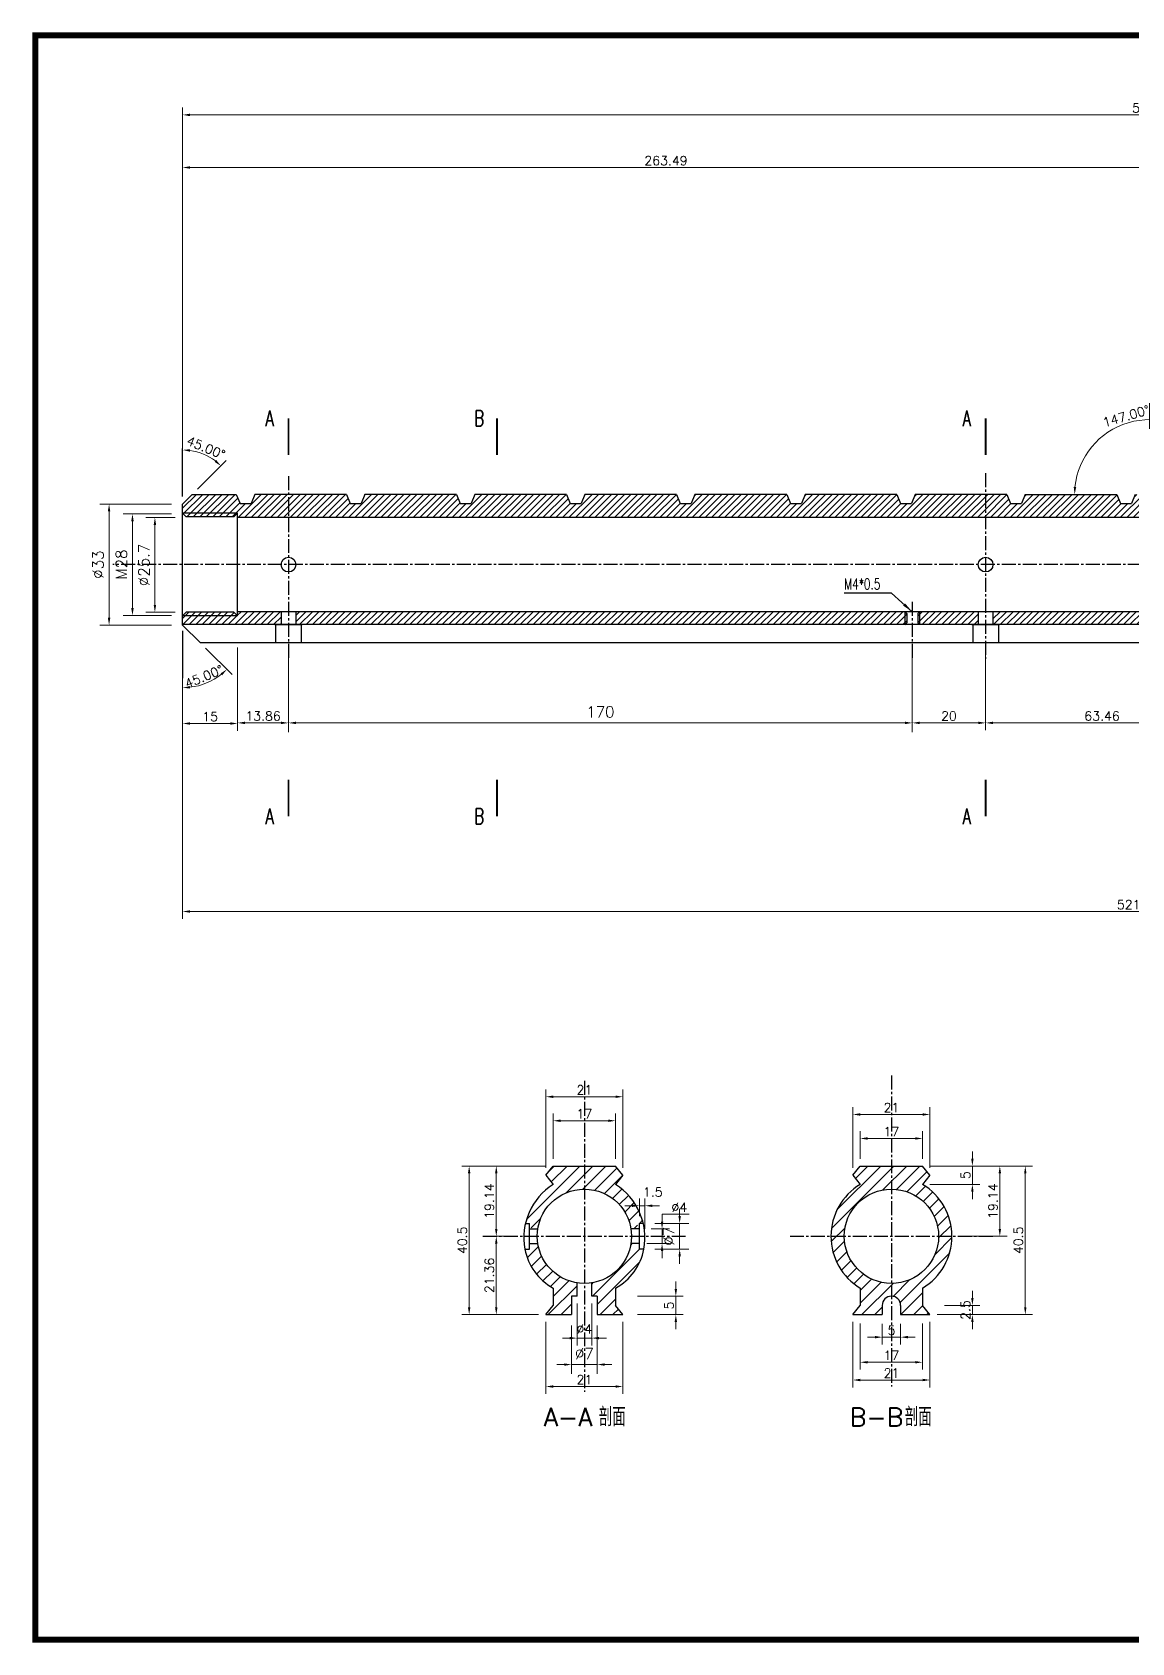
# Model space of a CAD drawing. Header units: millimetres. Extents: x 6728 to 8819, y -1283 to 914.
# Drawn here: x 8193.9 to 8493.5, y 62.5 to 501.6 of the extents above; entities that cross this region are included whole.
import ezdxf

# ---------------------------------------------------------------- set-up
doc = ezdxf.new("R2010")
doc.units = ezdxf.units.MM
doc.header["$LTSCALE"] = 1000
doc.linetypes.add('CENTER2', pattern=[28.575, 19.05, -3.175, 3.175, -3.175])
doc.linetypes.add('DASHDOTX3', pattern=[508, 254, -127, 0, -127])
for name, color, linetype in [('PUB_DIM', 3, 'Continuous'), ('PUB_TEXT', 7, 'Continuous'), ('PUB_TITLE', 7, 'Continuous'), ('中线', 1, 'DASHDOTX3')]:
    doc.layers.add(name, color=color, linetype=linetype)
doc.styles.add('_TCH_DIM', font='SIMPLEX', dxfattribs={"bigfont": 'GBCBIG'})
doc.styles.add('_TCH_LABEL', font='COMPLEX', dxfattribs={"bigfont": 'GBCBIG'})
doc.styles.get("Standard").update_dxf_attribs({"font": 'txt.shx', "bigfont": 'gbcbig.shx'})
doc.styles.add('样式 1', font='txt.shx', dxfattribs={"height": 5.5, "bigfont": 'gbcbig.shx'})
doc.dimstyles.new('DIMN1', dxfattribs={"dimscale": 0.01, "dimtxt": 300, "dimasz": 200, "dimexe": 250, "dimexo": 300, "dimgap": 150, "dimtad": 1, "dimtoh": 1, "dimdsep": 46, "dimtxsty": 'Standard', "dimcen": 2.5, "dimclrd": 256, "dimclre": 256, "dimazin": 0, "dimtfac": 1, "dimtix": 1, "dimtmove": 1, "dimatfit": 0, "dimfxl": 0, "dimtolj": 1, "dimlwd": 9, "dimlwe": 9, "dimarcsym": 0})
doc.dimstyles.new('ISO-25', dxfattribs={"dimtxt": 2.5, "dimasz": 2, "dimexe": 2, "dimexo": 2, "dimtad": 1, "dimtoh": 1, "dimdsep": 46, "dimtxsty": 'Standard', "dimcen": 2.5, "dimclrd": 256, "dimclre": 256, "dimazin": 0, "dimtfac": 1, "dimtix": 1, "dimtmove": 1, "dimatfit": 0, "dimfxl": 0, "dimtolj": 1, "dimlwd": 9, "dimlwe": 9, "dimarcsym": 0})

# ---------------------------------------------------------------- blocks, each defined once
blk = doc.blocks.new('*D672')
at = {"lineweight": 9}
for p, q in [((8263.71, 332.07), (8263.71, 310.78)), ((8433.71, 332.07), (8433.71, 310.78)), ((8265.71, 313.28), (8431.71, 313.28))]:
    blk.add_line(p, q, dxfattribs=at)
for points in [[(8265.71, 313.61), (8265.71, 312.95), (8263.71, 313.28)], [(8431.71, 313.61), (8431.71, 312.95), (8433.71, 313.28)]]:
    blk.add_solid(points)
at = {"layer": 'Defpoints', "color": 0}
for p in [(8263.71, 335.07), (8433.71, 335.07), (8433.71, 313.28)]:
    blk.add_point(p, dxfattribs=at)
at = {"color": 0, "insert": (8348.71, 316.28), "char_height": 3, "attachment_point": 5}
blk.add_mtext('\\A1;170', dxfattribs=at)
blk = doc.blocks.new('*D678')
at = {"lineweight": 9}
for p, q in [((8340.84, 148.95), (8340.84, 135.83)), ((8347.84, 148.95), (8347.84, 135.83)), ((8338.84, 138.33), (8336.84, 138.33)), ((8340.84, 138.33), (8347.84, 138.33)), ((8349.84, 138.33), (8351.84, 138.33))]:
    blk.add_line(p, q, dxfattribs=at)
for points in [[(8338.84, 138.66), (8338.84, 138), (8340.84, 138.33)], [(8349.84, 138.66), (8349.84, 138), (8347.84, 138.33)]]:
    blk.add_solid(points)
at = {"layer": 'Defpoints', "color": 0}
for p in [(8340.84, 151.95), (8347.84, 151.95), (8347.84, 138.33)]:
    blk.add_point(p, dxfattribs=at)
at = {"color": 0, "insert": (8344.34, 141.33), "char_height": 3, "attachment_point": 5}
blk.add_mtext('\\A1;%%c7', dxfattribs=at)
blk = doc.blocks.new('*D680')
at = {"lineweight": 9}
for p, q in [((8231.85, 372.93), (8212.31, 372.93)), ((8214.81, 341.93), (8214.81, 370.93)), ((8231.85, 339.93), (8212.31, 339.93))]:
    blk.add_line(p, q, dxfattribs=at)
for points in [[(8214.47, 370.93), (8215.14, 370.93), (8214.81, 372.93)], [(8214.47, 341.93), (8215.14, 341.93), (8214.81, 339.93)]]:
    blk.add_solid(points)
at = {"layer": 'Defpoints', "color": 0}
for p in [(8214.81, 372.93), (8234.85, 372.93), (8234.85, 339.93)]:
    blk.add_point(p, dxfattribs=at)
at = {"color": 0, "insert": (8211.81, 356.43), "char_height": 3, "attachment_point": 5, "rotation": 90}
blk.add_mtext('\\A1;%%c33', dxfattribs=at)
blk = doc.blocks.new('*D681')
at = {"lineweight": 9}
for p, q in [((8232.85, 369.28), (8224.8, 369.28)), ((8227.3, 345.43), (8227.3, 367.28)), ((8232.85, 343.43), (8224.8, 343.43))]:
    blk.add_line(p, q, dxfattribs=at)
for points in [[(8226.97, 367.28), (8227.63, 367.28), (8227.3, 369.28)], [(8226.97, 345.43), (8227.63, 345.43), (8227.3, 343.43)]]:
    blk.add_solid(points)
at = {"layer": 'Defpoints', "color": 0}
for p in [(8227.3, 369.28), (8235.85, 369.28), (8235.85, 343.43)]:
    blk.add_point(p, dxfattribs=at)
at = {"color": 0, "insert": (8224.3, 356.35), "char_height": 3, "attachment_point": 5, "rotation": 90}
blk.add_mtext('\\A1;%%c25.7', dxfattribs=at)
blk = doc.blocks.new('*D682')
at = {"lineweight": 9}
for p, q in [((8231.85, 370.28), (8218.69, 370.28)), ((8221.19, 344.58), (8221.19, 368.28)), ((8231.85, 342.58), (8218.69, 342.58))]:
    blk.add_line(p, q, dxfattribs=at)
for points in [[(8220.85, 368.28), (8221.52, 368.28), (8221.19, 370.28)], [(8220.85, 344.58), (8221.52, 344.58), (8221.19, 342.58)]]:
    blk.add_solid(points)
at = {"layer": 'Defpoints', "color": 0}
for p in [(8221.19, 370.28), (8234.85, 370.28), (8234.85, 342.58)]:
    blk.add_point(p, dxfattribs=at)
at = {"color": 0, "insert": (8218.19, 356.43), "char_height": 3, "attachment_point": 5, "rotation": 90}
blk.add_mtext('\\A1;M28', dxfattribs=at)
blk = doc.blocks.new('*D684')
at = {"lineweight": 9}
for p, q in [((8370.31, 178.81), (8370.31, 180.81)), ((8363.57, 176.81), (8372.81, 176.81)), ((8370.31, 169.81), (8370.31, 176.81)), ((8363.57, 169.81), (8372.81, 169.81)), ((8370.31, 167.81), (8370.31, 165.81))]:
    blk.add_line(p, q, dxfattribs=at)
for points in [[(8369.98, 178.81), (8370.65, 178.81), (8370.31, 176.81)], [(8369.98, 167.81), (8370.65, 167.81), (8370.31, 169.81)]]:
    blk.add_solid(points)
at = {"layer": 'Defpoints', "color": 0}
for p in [(8360.57, 176.81), (8370.31, 176.81), (8360.57, 169.81)]:
    blk.add_point(p, dxfattribs=at)
at = {"color": 0, "insert": (8367.31, 173.31), "char_height": 3, "attachment_point": 5, "rotation": 90}
blk.add_mtext('\\A1;%%c7', dxfattribs=at)
blk = doc.blocks.new('*D353')
at = {"lineweight": 9}
blk.add_line((8238.91, 376.98), (8246.71, 384.78), dxfattribs=at)
blk.add_arc((8234.85, 372.93), 14.77, 52.7653, 82.2347, dxfattribs=at)
for points in [[(8236.82, 387.23), (8236.87, 387.89), (8234.85, 387.69)], [(8244.01, 384.94), (8243.57, 384.43), (8245.29, 383.37)]]:
    blk.add_solid(points)
at = {"layer": 'Defpoints', "color": 0}
for p in [(8234.85, 388.08), (8242.23, 385.72), (8234.85, 375.01), (8237.49, 375.57), (8234.85, 372.93)]:
    blk.add_point(p, dxfattribs=at)
at = {"color": 0, "insert": (8241.22, 388.3), "char_height": 2.5, "attachment_point": 5, "rotation": 337.5}
blk.add_mtext('\\A1;45.00°', dxfattribs=at)
blk = doc.blocks.new('*D352')
at = {"lineweight": 9}
for p, q in [((8241.12, 333.65), (8248.33, 326.45)), ((8234.85, 323.51), (8234.85, 320.86))]:
    blk.add_line(p, q, dxfattribs=at)
blk.add_arc((8234.85, 339.93), 17.06, 276.7203, 308.2797, dxfattribs=at)
for points in [[(8245.2, 326.78), (8245.64, 326.28), (8246.91, 327.86)], [(8236.87, 322.65), (8236.83, 323.31), (8234.85, 322.86)]]:
    blk.add_solid(points)
at = {"layer": 'Defpoints', "color": 0}
for p in [(8234.85, 339.93), (8234.85, 338.36), (8239.71, 335.07), (8234.85, 325.51), (8239.27, 323.45)]:
    blk.add_point(p, dxfattribs=at)
at = {"color": 0, "insert": (8240.66, 325.9), "char_height": 2.5, "attachment_point": 5, "rotation": 22.5}
blk.add_mtext('\\A1;45.00°', dxfattribs=at)
blk = doc.blocks.new('*D223')
at = {"lineweight": 9}
for p, q in [((8234.85, 378.99), (8234.85, 466.7)), ((8498.34, 377.57), (8498.34, 466.7)), ((8236.85, 464.7), (8496.34, 464.7))]:
    blk.add_line(p, q, dxfattribs=at)
for points in [[(8236.85, 465.04), (8236.85, 464.37), (8234.85, 464.7)], [(8496.34, 465.04), (8496.34, 464.37), (8498.34, 464.7)]]:
    blk.add_solid(points)
at = {"layer": 'Defpoints', "color": 0}
for p in [(8498.34, 464.7), (8234.85, 376.99), (8498.34, 375.57)]:
    blk.add_point(p, dxfattribs=at)
at = {"color": 0, "insert": (8366.59, 466.58), "char_height": 2.5, "attachment_point": 5}
blk.add_mtext('\\A1;263.49', dxfattribs=at)
blk = doc.blocks.new('*D210')
at = {"lineweight": 9}
for p, q in [((8419.53, 194.45), (8419.53, 201.97)), ((8421.53, 199.97), (8434.53, 199.97)), ((8436.53, 194.45), (8436.53, 201.97))]:
    blk.add_line(p, q, dxfattribs=at)
for points in [[(8421.53, 200.31), (8421.53, 199.64), (8419.53, 199.97)], [(8434.53, 200.31), (8434.53, 199.64), (8436.53, 199.97)]]:
    blk.add_solid(points)
at = {"layer": 'Defpoints', "color": 0}
for p in [(8436.53, 199.97), (8419.53, 192.45), (8436.53, 192.45)]:
    blk.add_point(p, dxfattribs=at)
at = {"color": 0, "insert": (8428.03, 201.85), "char_height": 2.5, "attachment_point": 5}
blk.add_mtext('\\A1;17', dxfattribs=at)
blk = doc.blocks.new('*D209')
at = {"lineweight": 9}
for p, q in [((8417.53, 191.95), (8417.53, 208.52)), ((8419.53, 206.52), (8436.53, 206.52)), ((8438.53, 191.95), (8438.53, 208.52))]:
    blk.add_line(p, q, dxfattribs=at)
for points in [[(8419.53, 206.85), (8419.53, 206.18), (8417.53, 206.52)], [(8436.53, 206.85), (8436.53, 206.18), (8438.53, 206.52)]]:
    blk.add_solid(points)
at = {"layer": 'Defpoints', "color": 0}
for p in [(8438.53, 206.52), (8417.53, 189.95), (8438.53, 189.95)]:
    blk.add_point(p, dxfattribs=at)
at = {"color": 0, "insert": (8428.03, 208.39), "char_height": 2.5, "attachment_point": 5}
blk.add_mtext('\\A1;21', dxfattribs=at)
blk = doc.blocks.new('*D339')
at = {"lineweight": 9}
for p, q in [((8417.53, 149.95), (8417.53, 132.12)), ((8438.53, 149.95), (8438.53, 132.12)), ((8419.53, 134.12), (8436.53, 134.12))]:
    blk.add_line(p, q, dxfattribs=at)
for points in [[(8419.53, 134.45), (8419.53, 133.78), (8417.53, 134.12)], [(8436.53, 134.45), (8436.53, 133.78), (8438.53, 134.12)]]:
    blk.add_solid(points)
at = {"layer": 'Defpoints', "color": 0}
for p in [(8417.53, 151.95), (8438.53, 151.95), (8438.53, 134.12)]:
    blk.add_point(p, dxfattribs=at)
at = {"color": 0, "insert": (8428.03, 135.99), "char_height": 2.5, "attachment_point": 5}
blk.add_mtext('\\A1;21', dxfattribs=at)
blk = doc.blocks.new('*D208')
at = {"lineweight": 9}
for p, q in [((8419.53, 149.55), (8419.53, 136.96)), ((8436.53, 149.55), (8436.53, 136.96)), ((8421.53, 138.96), (8434.53, 138.96))]:
    blk.add_line(p, q, dxfattribs=at)
for points in [[(8421.53, 139.29), (8421.53, 138.63), (8419.53, 138.96)], [(8434.53, 139.29), (8434.53, 138.63), (8436.53, 138.96)]]:
    blk.add_solid(points)
at = {"layer": 'Defpoints', "color": 0}
for p in [(8419.53, 151.55), (8436.53, 151.55), (8436.53, 138.96)]:
    blk.add_point(p, dxfattribs=at)
at = {"color": 0, "insert": (8428.03, 140.83), "char_height": 2.5, "attachment_point": 5}
blk.add_mtext('\\A1;17', dxfattribs=at)
blk = doc.blocks.new('*D207')
at = {"lineweight": 9}
for p, q in [((8425.53, 149.44), (8425.53, 143.8)), ((8430.53, 149.44), (8430.53, 143.8)), ((8423.53, 145.8), (8421.53, 145.8)), ((8425.53, 145.8), (8430.53, 145.8)), ((8432.53, 145.8), (8434.53, 145.8))]:
    blk.add_line(p, q, dxfattribs=at)
for points in [[(8423.53, 146.14), (8423.53, 145.47), (8425.53, 145.8)], [(8432.53, 146.14), (8432.53, 145.47), (8430.53, 145.8)]]:
    blk.add_solid(points)
at = {"layer": 'Defpoints', "color": 0}
for p in [(8425.53, 151.44), (8430.53, 151.44), (8430.53, 145.8)]:
    blk.add_point(p, dxfattribs=at)
at = {"color": 0, "insert": (8428.03, 147.68), "char_height": 2.5, "attachment_point": 5}
blk.add_mtext('\\A1;5', dxfattribs=at)
blk = doc.blocks.new('*D338')
at = {"lineweight": 9}
for p, q in [((8438.53, 192.45), (8466.51, 192.45)), ((8464.51, 153.95), (8464.51, 190.45)), ((8440.53, 151.95), (8466.51, 151.95))]:
    blk.add_line(p, q, dxfattribs=at)
for points in [[(8464.18, 190.45), (8464.84, 190.45), (8464.51, 192.45)], [(8464.18, 153.95), (8464.84, 153.95), (8464.51, 151.95)]]:
    blk.add_solid(points)
at = {"layer": 'Defpoints', "color": 0}
for p in [(8436.53, 192.45), (8464.51, 192.45), (8438.53, 151.95)]:
    blk.add_point(p, dxfattribs=at)
at = {"color": 0, "insert": (8462.63, 172.2), "char_height": 2.5, "attachment_point": 5, "rotation": 90}
blk.add_mtext('\\A1;40.5', dxfattribs=at)
blk = doc.blocks.new('*D206')
at = {"lineweight": 9}
for p, q in [((8450.09, 156.45), (8450.09, 158.45)), ((8442.53, 154.45), (8452.09, 154.45)), ((8450.09, 151.95), (8450.09, 154.45)), ((8442.53, 151.95), (8452.09, 151.95)), ((8450.09, 149.95), (8450.09, 147.95))]:
    blk.add_line(p, q, dxfattribs=at)
for points in [[(8449.76, 156.45), (8450.42, 156.45), (8450.09, 154.45)], [(8449.76, 149.95), (8450.42, 149.95), (8450.09, 151.95)]]:
    blk.add_solid(points)
at = {"layer": 'Defpoints', "color": 0}
for p in [(8440.53, 154.45), (8450.09, 154.45), (8440.53, 151.95)]:
    blk.add_point(p, dxfattribs=at)
at = {"color": 0, "insert": (8448.22, 153.2), "char_height": 2.5, "attachment_point": 5, "rotation": 90}
blk.add_mtext('\\A1;2.5', dxfattribs=at)
blk = doc.blocks.new('*D337')
at = {"lineweight": 9}
for p, q in [((8450.09, 194.45), (8450.09, 196.45)), ((8438.53, 192.45), (8452.09, 192.45)), ((8450.09, 192.45), (8450.09, 187.45)), ((8438.53, 187.45), (8452.09, 187.45)), ((8450.09, 185.45), (8450.09, 183.45))]:
    blk.add_line(p, q, dxfattribs=at)
for points in [[(8449.76, 194.45), (8450.42, 194.45), (8450.09, 192.45)], [(8449.76, 185.45), (8450.42, 185.45), (8450.09, 187.45)]]:
    blk.add_solid(points)
at = {"layer": 'Defpoints', "color": 0}
for p in [(8436.53, 192.45), (8436.53, 187.45), (8450.09, 187.45)]:
    blk.add_point(p, dxfattribs=at)
at = {"color": 0, "insert": (8448.22, 189.95), "char_height": 2.5, "attachment_point": 5, "rotation": 90}
blk.add_mtext('\\A1;5', dxfattribs=at)
blk = doc.blocks.new('*D205')
at = {"lineweight": 9}
for p, q in [((8457.57, 175.31), (8457.57, 190.45)), ((8457.67, 192.45), (8459.57, 192.45)), ((8448.53, 173.31), (8459.57, 173.31))]:
    blk.add_line(p, q, dxfattribs=at)
for points in [[(8457.23, 190.45), (8457.9, 190.45), (8457.57, 192.45)], [(8457.23, 175.31), (8457.9, 175.31), (8457.57, 173.31)]]:
    blk.add_solid(points)
at = {"layer": 'Defpoints', "color": 0}
for p in [(8455.67, 192.45), (8457.57, 192.45), (8446.53, 173.31)]:
    blk.add_point(p, dxfattribs=at)
at = {"color": 0, "insert": (8455.69, 182.88), "char_height": 2.5, "attachment_point": 5, "rotation": 90}
blk.add_mtext('\\A1;19.14', dxfattribs=at)
blk = doc.blocks.new('*D204')
at = {"lineweight": 9}
for p, q in [((8322.26, 173.31), (8318.33, 173.31)), ((8320.33, 171.31), (8320.33, 153.95)), ((8322.26, 151.95), (8318.33, 151.95))]:
    blk.add_line(p, q, dxfattribs=at)
for points in [[(8320, 171.31), (8320.67, 171.31), (8320.33, 173.31)], [(8320, 153.95), (8320.67, 153.95), (8320.33, 151.95)]]:
    blk.add_solid(points)
at = {"layer": 'Defpoints', "color": 0}
for p in [(8324.26, 173.31), (8320.33, 151.95), (8324.26, 151.95)]:
    blk.add_point(p, dxfattribs=at)
at = {"color": 0, "insert": (8318.46, 162.63), "char_height": 2.5, "attachment_point": 5, "rotation": 90}
blk.add_mtext('\\A1;21.36', dxfattribs=at)
blk = doc.blocks.new('*D203')
at = {"lineweight": 9}
for p, q in [((8322.26, 192.45), (8318.33, 192.45)), ((8320.33, 190.45), (8320.33, 175.31)), ((8325.22, 173.31), (8318.33, 173.31))]:
    blk.add_line(p, q, dxfattribs=at)
for points in [[(8320, 190.45), (8320.67, 190.45), (8320.33, 192.45)], [(8320, 175.31), (8320.67, 175.31), (8320.33, 173.31)]]:
    blk.add_solid(points)
at = {"layer": 'Defpoints', "color": 0}
for p in [(8324.26, 192.45), (8320.33, 173.31), (8327.22, 173.31)]:
    blk.add_point(p, dxfattribs=at)
at = {"color": 0, "insert": (8318.46, 182.88), "char_height": 2.5, "attachment_point": 5, "rotation": 90}
blk.add_mtext('\\A1;19.14', dxfattribs=at)
blk = doc.blocks.new('*D202')
at = {"lineweight": 9}
for p, q in [((8333.84, 192.45), (8310.95, 192.45)), ((8312.95, 153.95), (8312.95, 190.45)), ((8331.84, 151.95), (8310.95, 151.95))]:
    blk.add_line(p, q, dxfattribs=at)
for points in [[(8312.61, 190.45), (8313.28, 190.45), (8312.95, 192.45)], [(8312.61, 153.95), (8313.28, 153.95), (8312.95, 151.95)]]:
    blk.add_solid(points)
at = {"layer": 'Defpoints', "color": 0}
for p in [(8312.95, 192.45), (8335.84, 192.45), (8333.84, 151.95)]:
    blk.add_point(p, dxfattribs=at)
at = {"color": 0, "insert": (8311.07, 172.2), "char_height": 2.5, "attachment_point": 5, "rotation": 90}
blk.add_mtext('\\A1;40.5', dxfattribs=at)
blk = doc.blocks.new('*D201')
at = {"lineweight": 9}
for p, q in [((8369.27, 158.95), (8369.27, 160.95)), ((8358.84, 156.95), (8371.27, 156.95)), ((8369.27, 151.95), (8369.27, 156.95)), ((8358.84, 151.95), (8371.27, 151.95)), ((8369.27, 149.95), (8369.27, 147.95))]:
    blk.add_line(p, q, dxfattribs=at)
for points in [[(8368.94, 158.95), (8369.6, 158.95), (8369.27, 156.95)], [(8368.94, 149.95), (8369.6, 149.95), (8369.27, 151.95)]]:
    blk.add_solid(points)
at = {"layer": 'Defpoints', "color": 0}
for p in [(8356.84, 156.95), (8369.27, 156.95), (8356.84, 151.95)]:
    blk.add_point(p, dxfattribs=at)
at = {"color": 0, "insert": (8367.4, 154.45), "char_height": 2.5, "attachment_point": 5, "rotation": 90}
blk.add_mtext('\\A1;5', dxfattribs=at)
blk = doc.blocks.new('*D336')
at = {"lineweight": 9}
for p, q in [((8333.84, 149.95), (8333.84, 130.34)), ((8354.84, 149.95), (8354.84, 130.34)), ((8335.84, 132.34), (8352.84, 132.34))]:
    blk.add_line(p, q, dxfattribs=at)
for points in [[(8335.84, 132.68), (8335.84, 132.01), (8333.84, 132.34)], [(8352.84, 132.68), (8352.84, 132.01), (8354.84, 132.34)]]:
    blk.add_solid(points)
at = {"layer": 'Defpoints', "color": 0}
for p in [(8333.84, 151.95), (8354.84, 151.95), (8354.84, 132.34)]:
    blk.add_point(p, dxfattribs=at)
at = {"color": 0, "insert": (8344.34, 134.22), "char_height": 2.5, "attachment_point": 5}
blk.add_mtext('\\A1;21', dxfattribs=at)
blk = doc.blocks.new('*D335')
at = {"lineweight": 9}
for p, q in [((8342.34, 154.95), (8342.34, 143.54)), ((8346.34, 154.95), (8346.34, 143.54)), ((8340.34, 145.54), (8338.34, 145.54)), ((8342.34, 145.54), (8346.34, 145.54)), ((8348.34, 145.54), (8350.34, 145.54))]:
    blk.add_line(p, q, dxfattribs=at)
for points in [[(8340.34, 145.88), (8340.34, 145.21), (8342.34, 145.54)], [(8348.34, 145.88), (8348.34, 145.21), (8346.34, 145.54)]]:
    blk.add_solid(points)
at = {"layer": 'Defpoints', "color": 0}
for p in [(8342.34, 156.95), (8346.34, 156.95), (8346.34, 145.54)]:
    blk.add_point(p, dxfattribs=at)
at = {"color": 0, "insert": (8344.34, 148.01), "char_height": 2.5, "attachment_point": 5}
blk.add_mtext('\\A1;%%c4', dxfattribs=at)
blk = doc.blocks.new('*D200')
at = {"lineweight": 9}
for p, q in [((8335.84, 194.45), (8335.84, 206.81)), ((8352.84, 194.45), (8352.84, 206.81)), ((8337.84, 204.81), (8350.84, 204.81))]:
    blk.add_line(p, q, dxfattribs=at)
for points in [[(8337.84, 205.14), (8337.84, 204.47), (8335.84, 204.81)], [(8350.84, 205.14), (8350.84, 204.47), (8352.84, 204.81)]]:
    blk.add_solid(points)
at = {"layer": 'Defpoints', "color": 0}
for p in [(8352.84, 204.81), (8335.84, 192.45), (8352.84, 192.45)]:
    blk.add_point(p, dxfattribs=at)
at = {"color": 0, "insert": (8344.34, 206.68), "char_height": 2.5, "attachment_point": 5}
blk.add_mtext('\\A1;17', dxfattribs=at)
blk = doc.blocks.new('*D199')
at = {"lineweight": 9}
for p, q in [((8333.84, 191.95), (8333.84, 213.35)), ((8335.84, 211.35), (8352.84, 211.35)), ((8354.84, 191.95), (8354.84, 213.35))]:
    blk.add_line(p, q, dxfattribs=at)
for points in [[(8335.84, 211.68), (8335.84, 211.02), (8333.84, 211.35)], [(8352.84, 211.68), (8352.84, 211.02), (8354.84, 211.35)]]:
    blk.add_solid(points)
at = {"layer": 'Defpoints', "color": 0}
for p in [(8354.84, 211.35), (8333.84, 189.95), (8354.84, 189.95)]:
    blk.add_point(p, dxfattribs=at)
at = {"color": 0, "insert": (8344.34, 213.23), "char_height": 2.5, "attachment_point": 5}
blk.add_mtext('\\A1;21', dxfattribs=at)
blk = doc.blocks.new('*D197')
at = {"lineweight": 9}
for p, q in [((8249.85, 333.85), (8249.85, 311.28)), ((8263.71, 331.07), (8263.71, 311.28)), ((8251.85, 313.28), (8261.71, 313.28))]:
    blk.add_line(p, q, dxfattribs=at)
for points in [[(8251.85, 313.61), (8251.85, 312.95), (8249.85, 313.28)], [(8261.71, 313.61), (8261.71, 312.95), (8263.71, 313.28)]]:
    blk.add_solid(points)
at = {"layer": 'Defpoints', "color": 0}
for p in [(8249.85, 335.85), (8263.71, 333.07), (8263.71, 313.28)]:
    blk.add_point(p, dxfattribs=at)
at = {"color": 0, "insert": (8256.78, 315.16), "char_height": 2.5, "attachment_point": 5}
blk.add_mtext('\\A1;13.86', dxfattribs=at)
blk = doc.blocks.new('*D196')
at = {"lineweight": 9}
for p, q in [((8234.85, 334.63), (8234.85, 311.11)), ((8249.85, 333.85), (8249.85, 311.11)), ((8236.85, 313.11), (8247.85, 313.11))]:
    blk.add_line(p, q, dxfattribs=at)
for points in [[(8236.85, 313.45), (8236.85, 312.78), (8234.85, 313.11)], [(8247.85, 313.45), (8247.85, 312.78), (8249.85, 313.11)]]:
    blk.add_solid(points)
at = {"layer": 'Defpoints', "color": 0}
for p in [(8234.85, 336.63), (8249.85, 335.85), (8249.85, 313.11)]:
    blk.add_point(p, dxfattribs=at)
at = {"color": 0, "insert": (8242.35, 314.99), "char_height": 2.5, "attachment_point": 5}
blk.add_mtext('\\A1;15', dxfattribs=at)
blk = doc.blocks.new('*D333')
at = {"lineweight": 9}
for p, q in [((8453.71, 331.07), (8453.71, 311.28)), ((8517.16, 320.07), (8517.16, 311.28)), ((8455.71, 313.28), (8515.16, 313.28))]:
    blk.add_line(p, q, dxfattribs=at)
for points in [[(8455.71, 313.61), (8455.71, 312.95), (8453.71, 313.28)], [(8515.16, 313.61), (8515.16, 312.95), (8517.16, 313.28)]]:
    blk.add_solid(points)
at = {"layer": 'Defpoints', "color": 0}
for p in [(8453.71, 333.07), (8517.16, 322.07), (8517.16, 313.28)]:
    blk.add_point(p, dxfattribs=at)
at = {"color": 0, "insert": (8485.43, 315.16), "char_height": 2.5, "attachment_point": 5}
blk.add_mtext('\\A1;63.46', dxfattribs=at)
blk = doc.blocks.new('*D332')
at = {"lineweight": 9}
for p, q in [((8433.71, 333.07), (8433.71, 311.28)), ((8453.71, 333.07), (8453.71, 311.28)), ((8451.71, 313.28), (8435.71, 313.28))]:
    blk.add_line(p, q, dxfattribs=at)
for points in [[(8435.71, 313.61), (8435.71, 312.95), (8433.71, 313.28)], [(8451.71, 313.61), (8451.71, 312.95), (8453.71, 313.28)]]:
    blk.add_solid(points)
at = {"layer": 'Defpoints', "color": 0}
for p in [(8433.71, 335.07), (8453.71, 335.07), (8433.71, 313.28)]:
    blk.add_point(p, dxfattribs=at)
at = {"color": 0, "insert": (8443.71, 315.16), "char_height": 2.5, "attachment_point": 5}
blk.add_mtext('\\A1;20', dxfattribs=at)
blk = doc.blocks.new('*D318')
at = {"lineweight": 9}
for p, q in [((8234.85, 334.63), (8234.85, 259.85)), ((8755.9, 321.57), (8755.9, 259.85)), ((8236.85, 261.85), (8753.9, 261.85))]:
    blk.add_line(p, q, dxfattribs=at)
for points in [[(8236.85, 262.18), (8236.85, 261.52), (8234.85, 261.85)], [(8753.9, 262.18), (8753.9, 261.52), (8755.9, 261.85)]]:
    blk.add_solid(points)
at = {"layer": 'Defpoints', "color": 0}
for p in [(8234.85, 336.63), (8755.9, 323.57), (8755.9, 261.85)]:
    blk.add_point(p, dxfattribs=at)
at = {"color": 0, "insert": (8495.37, 263.72), "char_height": 2.5, "attachment_point": 5}
blk.add_mtext('\\A1;521.05', dxfattribs=at)
blk = doc.blocks.new('*D303')
at = {"lineweight": 9}
blk.add_arc((8498.34, 375.57), 20.39, 38.6198, 174.3778, dxfattribs=at)
for points in [[(8514.54, 388.49), (8514, 388.1), (8515.44, 386.67)], [(8478.38, 377.55), (8477.71, 377.58), (8477.95, 375.57)]]:
    blk.add_solid(points)
at = {"layer": 'Defpoints', "color": 0}
for p in [(8501.18, 395.76), (8529.14, 395.57), (8237.49, 375.57), (8498.34, 375.57), (8498.34, 375.57)]:
    blk.add_point(p, dxfattribs=at)
at = {"color": 0, "insert": (8492.01, 396.92), "char_height": 2.5, "attachment_point": 5, "rotation": 16.4988}
blk.add_mtext('\\A1;147.00°', dxfattribs=at)
blk = doc.blocks.new('*D156')
at = {"lineweight": 9}
for p, q in [((8234.85, 378.99), (8234.85, 481.05)), ((8236.85, 479.05), (8762.18, 479.05)), ((8764.18, 396.07), (8764.18, 481.05))]:
    blk.add_line(p, q, dxfattribs=at)
for points in [[(8236.85, 479.38), (8236.85, 478.71), (8234.85, 479.05)], [(8762.18, 479.38), (8762.18, 478.71), (8764.18, 479.05)]]:
    blk.add_solid(points)
at = {"layer": 'Defpoints', "color": 0}
for p in [(8764.18, 479.05), (8764.18, 394.07), (8234.85, 376.99)]:
    blk.add_point(p, dxfattribs=at)
at = {"color": 0, "insert": (8499.52, 480.92), "char_height": 2.5, "attachment_point": 5}
blk.add_mtext('\\A1;529.33', dxfattribs=at)
blk = doc.blocks.new('*D149')
at = {"lineweight": 9}
for p, q in [((8365.51, 177.31), (8365.51, 179.31)), ((8372.93, 179.31), (8365.51, 179.31)), ((8361.34, 171.31), (8367.51, 171.31)), ((8362.52, 175.31), (8367.51, 175.31)), ((8365.51, 171.31), (8365.51, 175.31)), ((8365.51, 169.31), (8365.51, 167.31))]:
    blk.add_line(p, q, dxfattribs=at)
for points in [[(8365.18, 177.31), (8365.85, 177.31), (8365.51, 175.31)], [(8365.18, 169.31), (8365.85, 169.31), (8365.51, 171.31)]]:
    blk.add_solid(points)
at = {"layer": 'Defpoints', "color": 0}
for p in [(8359.34, 171.31), (8360.52, 175.31), (8365.51, 175.31)]:
    blk.add_point(p, dxfattribs=at)
at = {"color": 0, "insert": (8370.22, 181.18), "char_height": 2.5, "attachment_point": 5}
blk.add_mtext('\\A1;%%c4', dxfattribs=at)
blk = doc.blocks.new('*D148')
at = {"lineweight": 9}
for p, q in [((8357.34, 181.63), (8355.34, 181.63)), ((8359.34, 178.81), (8359.34, 183.63)), ((8360.84, 181.63), (8359.34, 181.63)), ((8360.84, 175.31), (8360.84, 183.63)), ((8362.84, 181.63), (8364.84, 181.63))]:
    blk.add_line(p, q, dxfattribs=at)
for points in [[(8357.34, 181.96), (8357.34, 181.3), (8359.34, 181.63)], [(8362.84, 181.96), (8362.84, 181.3), (8360.84, 181.63)]]:
    blk.add_solid(points)
at = {"layer": 'Defpoints', "color": 0}
for p in [(8359.34, 181.63), (8359.34, 176.81), (8360.84, 173.31)]:
    blk.add_point(p, dxfattribs=at)
at = {"color": 0, "insert": (8362.98, 185.38), "char_height": 2.5, "attachment_point": 5}
blk.add_mtext('\\A1;1.5', dxfattribs=at)

msp = doc.modelspace()

# ---------------------------------------------------------------- hatches: boundary and pattern name
h = msp.add_hatch()
h.set_pattern_fill('ANSI31', color=140, scale=10, style=0)
h.set_pattern_definition([(45, (0, 0), (-0.88388348, 0.88388348), [])])
h.paths.add_polyline_path([(8464.491, 375.567), (8463.491, 373.067), (8460.491, 373.067), (8459.491, 375.567), (8453.707, 375.567), (8453.707, 369.277), (8589.197, 369.277), (8589.197, 372.277), (8583.427, 372.277, -0.7467517), (8580.159, 383.309), (8589.846, 389.599, -0.1449824), (8593.114, 390.567), (8671.868, 390.567, -0.1002665), (8674.982, 389.936), (8692.808, 381.999, -0.3198997), (8698.197, 374.437), (8698.197, 369.277), (8718.197, 369.277), (8718.197, 372.926), (8729.063, 372.926), (8763.43, 392.768, 0.767327), (8762.68, 395.567), (8739.138, 395.567), (8738.138, 393.067), (8735.138, 393.067), (8734.138, 395.567), (8709.138, 395.567), (8708.138, 393.067), (8705.138, 393.067), (8704.138, 395.567), (8679.138, 395.567), (8678.138, 393.067), (8675.138, 393.067), (8674.138, 395.567), (8649.138, 395.567), (8648.138, 393.067), (8645.138, 393.067), (8644.138, 395.567), (8619.138, 395.567), (8618.138, 393.067), (8615.138, 393.067), (8614.138, 395.567), (8589.138, 395.567), (8588.138, 393.067), (8585.138, 393.067), (8584.138, 395.567), (8559.138, 395.567), (8558.138, 393.067), (8555.138, 393.067), (8554.138, 395.567), (8529.138, 395.567), (8498.337, 375.567), (8494.491, 375.567), (8493.491, 373.067), (8490.491, 373.067), (8489.491, 375.567)])
h.paths.add_polyline_path([(8520.681, 382.922), (8532.455, 390.567), (8562.66, 390.567, -0.7467517), (8564.839, 383.212), (8553.065, 375.567), (8522.859, 375.567, -0.7467517)], flags=16)
h.paths.add_polyline_path([(8453.707, 369.277), (8453.707, 375.567), (8434.491, 375.567), (8433.491, 373.067), (8430.491, 373.067), (8429.491, 375.567), (8404.491, 375.567), (8403.491, 373.067), (8400.491, 373.067), (8399.491, 375.567), (8374.491, 375.567), (8373.491, 373.067), (8370.491, 373.067), (8369.491, 375.567), (8344.491, 375.567), (8343.491, 373.067), (8340.491, 373.067), (8339.491, 375.567), (8314.491, 375.567), (8313.491, 373.067), (8310.491, 373.067), (8309.491, 375.567), (8284.491, 375.567), (8283.491, 373.067), (8280.491, 373.067), (8279.491, 375.567), (8263.707, 375.567), (8263.707, 369.277)])
h.paths.add_polyline_path([(8237.491, 375.567), (8234.85, 372.926), (8234.85, 370.427), (8249.85, 370.427), (8249.85, 369.277), (8263.707, 369.277), (8263.707, 375.567), (8254.491, 375.567), (8253.491, 373.067), (8250.491, 373.067), (8249.491, 375.567)])
h.paths.add_polyline_path([(8234.85, 370.427), (8235.85, 369.427), (8248.85, 369.427), (8249.85, 370.427)], flags=17)
h.paths.add_polyline_path([(8249.85, 342.427), (8248.85, 343.427), (8235.85, 343.427), (8234.85, 342.427)], flags=17)
h.paths.add_polyline_path([(8249.85, 343.577), (8249.85, 342.427), (8234.85, 342.427), (8234.85, 340.067), (8261.702, 340.067), (8261.702, 343.577)])
h.paths.add_polyline_path([(8431.707, 340.067), (8431.707, 343.577), (8265.702, 343.577), (8265.702, 340.067), (8267.452, 340.067)])
h.paths.add_polyline_path([(8451.702, 340.067), (8451.702, 343.577), (8435.707, 343.577), (8435.707, 340.067)])
h.paths.add_polyline_path([(8432.207, 343.077), (8431.707, 343.577), (8431.707, 340.067), (8432.207, 340.567)])
h.paths.add_polyline_path([(8435.707, 343.577), (8435.207, 343.077), (8435.207, 340.567), (8435.707, 340.067)])
h.paths.add_polyline_path([(8582.162, 340.067), (8582.162, 343.577), (8455.702, 343.577), (8455.702, 340.067), (8457.452, 340.067)])
h.paths.add_polyline_path([(8718.197, 340.067), (8718.197, 343.577), (8597.162, 343.577), (8597.162, 340.067)])
h.paths.add_polyline_path([(8567.944, 393.648), (8572.72, 396.203), (8574.49, 392.897), (8569.714, 390.341)], flags=9)
h.paths.add_polyline_path([(8509.398, 375.983), (8514.064, 378.734), (8515.968, 375.504), (8511.302, 372.752)], flags=24)
h.paths.add_polyline_path([(8524.077, 390.443), (8525.666, 387.997), (8522.521, 385.954), (8520.932, 388.401)], flags=24)
h.paths.add_polyline_path([(8567.758, 375.781), (8572.755, 377.873), (8574.203, 374.414), (8569.207, 372.322)], flags=24)
h.paths.add_polyline_path([(8591.673, 400.368), (8593.426, 395.242), (8589.878, 394.029), (8588.125, 399.154)], flags=9)
h.paths.add_polyline_path([(8699.053, 383.361), (8703.842, 385.893), (8705.594, 382.578), (8700.806, 380.046)], flags=24)
h.paths.add_polyline_path([(8524.197, 362.788), (8524.197, 373.205), (8527.947, 373.205), (8527.947, 362.788)], flags=9)
h.paths.add_polyline_path([(8553.41, 366.497), (8553.41, 376.497), (8557.16, 376.497), (8557.16, 366.497)], flags=9)
h.paths.add_polyline_path([(8583.715, 362.143), (8583.715, 372.56), (8587.465, 372.56), (8587.465, 362.143)], flags=9)
h.paths.add_polyline_path([(8541.308, 380.775), (8541.308, 385.359), (8545.058, 385.359), (8545.058, 380.775)], flags=8)
h.paths.add_polyline_path([(8719.403, 381.61), (8733.087, 385.277), (8734.058, 381.654), (8720.374, 377.988)], flags=24)
h = msp.add_hatch()
h.set_pattern_fill('ANSI31', color=140, scale=20, style=0)
h.set_pattern_definition([(45, (610.888, 1217.7055), (-1.76776695, 1.76776695), [])])
h.paths.add_polyline_path([(8344.343, 186.158), (8344.343, 192.448), (8335.843, 192.448), (8333.843, 189.948), (8335.842, 187.449, 0.1965383), (8328.29, 176.808), (8329.845, 176.808), (8329.845, 175.308), (8331.65, 175.308, -0.3691474)])
h.paths.add_polyline_path([(8357.036, 175.308), (8358.841, 175.308), (8358.841, 176.808), (8360.396, 176.808, 0.1965383), (8352.844, 187.449), (8354.843, 189.948), (8352.843, 192.448), (8344.343, 192.448), (8344.343, 186.158, -0.3691474)])
h.paths.add_polyline_path([(8346.343, 160.614), (8346.343, 156.948), (8347.843, 156.948), (8347.843, 151.948), (8354.843, 151.948), (8352.843, 154.448), (8352.843, 159.166, 0.2215792), (8360.568, 169.808), (8358.841, 169.808), (8358.841, 171.308), (8357.036, 171.308, -0.3253632)])
h.paths.add_polyline_path([(8335.843, 154.448), (8333.843, 151.948), (8340.843, 151.948), (8340.843, 156.948), (8342.343, 156.948), (8342.343, 160.614, -0.3253632), (8331.65, 171.308), (8329.845, 171.308), (8329.845, 169.808), (8328.118, 169.808, 0.2215792), (8335.843, 159.166)])
h = msp.add_hatch()
h.set_pattern_fill('ANSI31', color=140, scale=20, style=0)
h.set_pattern_definition([(45, (1056.802, -217.9454), (-1.76776695, 1.76776695), [])])
h.paths.add_polyline_path([(8428.031, 186.159), (8428.031, 192.449), (8419.531, 192.449), (8417.531, 189.949), (8419.53, 187.45, 0.2632208), (8411.531, 173.309), (8415.181, 173.309, -0.4142136)])
h.paths.add_polyline_path([(8440.881, 173.309), (8444.531, 173.309, 0.2632208), (8436.533, 187.45), (8438.531, 189.949), (8436.531, 192.449), (8428.031, 192.449), (8428.031, 186.159, -0.4142136)])
h.paths.add_polyline_path([(8428.031, 160.459), (8428.031, 156.949, -0.4142136), (8430.531, 154.449), (8430.531, 151.949), (8438.531, 151.949), (8436.531, 154.449), (8436.531, 159.166, 0.2632426), (8444.531, 173.309), (8440.881, 173.309, -0.4142136)])
h.paths.add_polyline_path([(8428.031, 156.949), (8428.031, 160.459, -0.4142136), (8415.181, 173.309), (8411.531, 173.309, 0.2632426), (8419.531, 159.166), (8419.531, 154.449), (8417.531, 151.949), (8425.531, 151.949), (8425.531, 154.449, -0.4142136)])

# ---------------------------------------------------------------- linework, layer by layer
for p, q in [((8234.85, 375.009), (8234.85, 388.082)), ((8234.85, 338.358), (8234.85, 325.513))]:
    msp.add_line(p, q)
at = {"color": 140}
for p, q in [((8234.85, 372.926), (8237.491, 375.567)), ((8237.491, 375.567), (8249.491, 375.567)), ((8249.491, 375.567), (8250.491, 373.067)), ((8254.491, 375.567), (8253.491, 373.067)), ((8279.491, 375.567), (8254.491, 375.567)), ((8279.491, 375.567), (8280.491, 373.067)), ((8284.491, 375.567), (8283.491, 373.067)), ((8309.491, 375.567), (8284.491, 375.567)), ((8309.491, 375.567), (8310.491, 373.067)), ((8314.491, 375.567), (8313.491, 373.067)), ((8339.491, 375.567), (8314.491, 375.567)), ((8339.491, 375.567), (8340.491, 373.067)), ((8344.491, 375.567), (8343.491, 373.067)), ((8369.491, 375.567), (8344.491, 375.567)), ((8369.491, 375.567), (8370.491, 373.067)), ((8374.491, 375.567), (8373.491, 373.067)), ((8399.491, 375.567), (8374.491, 375.567)), ((8399.491, 375.567), (8400.491, 373.067)), ((8404.491, 375.567), (8403.491, 373.067)), ((8429.491, 375.567), (8404.491, 375.567)), ((8429.491, 375.567), (8430.491, 373.067)), ((8434.491, 375.567), (8433.491, 373.067)), ((8459.491, 375.567), (8434.491, 375.567)), ((8459.491, 375.567), (8460.491, 373.067)), ((8464.491, 375.567), (8463.491, 373.067)), ((8464.491, 375.567), (8489.491, 375.567)), ((8489.491, 375.567), (8490.491, 373.067)), ((8494.491, 375.567), (8493.491, 373.067)), ((8234.85, 339.926), (8234.85, 372.926)), ((8234.85, 370.427), (8235.85, 369.427)), ((8249.85, 370.427), (8234.85, 370.427)), ((8248.85, 369.427), (8235.85, 369.427)), ((8249.85, 370.427), (8248.85, 369.427)), ((8249.85, 342.427), (8249.85, 370.427)), ((8652.697, 369.277), (8249.85, 369.277)), ((8250.491, 373.067), (8253.491, 373.067)), ((8280.491, 373.067), (8283.491, 373.067)), ((8310.491, 373.067), (8313.491, 373.067)), ((8340.491, 373.067), (8343.491, 373.067)), ((8370.491, 373.067), (8373.491, 373.067)), ((8400.491, 373.067), (8403.491, 373.067)), ((8430.491, 373.067), (8433.491, 373.067)), ((8460.491, 373.067), (8463.491, 373.067)), ((8490.491, 373.067), (8493.491, 373.067)), ((8234.85, 342.427), (8235.85, 343.427)), ((8248.85, 343.427), (8235.85, 343.427)), ((8249.85, 342.427), (8248.85, 343.427)), ((8582.162, 343.577), (8249.85, 343.577)), ((8261.702, 343.577), (8261.702, 340.067)), ((8265.702, 343.577), (8265.702, 340.067)), ((8431.707, 343.577), (8432.207, 343.077)), ((8431.707, 343.577), (8431.707, 340.067)), ((8432.207, 343.077), (8432.207, 340.567)), ((8435.707, 343.577), (8435.207, 343.077)), ((8435.207, 343.077), (8435.207, 340.567)), ((8435.707, 343.577), (8435.707, 340.067)), ((8451.702, 343.577), (8451.702, 340.067)), ((8455.702, 343.577), (8455.702, 340.067)), ((8249.85, 342.427), (8234.85, 342.427)), ((8582.162, 340.067), (8234.85, 340.067)), ((8234.85, 339.926), (8239.71, 335.067)), ((8259.952, 340.067), (8267.452, 340.067)), ((8260.202, 340.067), (8260.202, 335.067)), ((8267.202, 340.067), (8267.202, 335.067)), ((8431.707, 340.067), (8432.207, 340.567)), ((8435.707, 340.067), (8435.207, 340.567)), ((8449.952, 340.067), (8457.452, 340.067)), ((8450.202, 340.067), (8450.202, 335.067)), ((8457.202, 340.067), (8457.202, 335.067)), ((8509.163, 335.067), (8239.71, 335.067)), ((8333.843, 189.948), (8335.843, 192.448)), ((8333.843, 189.948), (8335.842, 187.449)), ((8335.843, 192.448), (8352.843, 192.448)), ((8354.843, 189.948), (8352.843, 192.448)), ((8354.843, 189.948), (8352.844, 187.449)), ((8417.531, 189.949), (8419.531, 192.449)), ((8417.531, 189.949), (8419.53, 187.45)), ((8419.531, 192.449), (8436.531, 192.449)), ((8438.531, 189.949), (8436.531, 192.449)), ((8438.531, 189.949), (8436.533, 187.45)), ((8328.29, 176.808), (8329.345, 176.808)), ((8329.345, 169.808), (8329.345, 176.808)), ((8359.341, 169.808), (8359.341, 176.808)), ((8360.396, 176.808), (8359.341, 176.808)), ((8329.345, 175.308), (8331.65, 175.308)), ((8329.345, 171.308), (8331.65, 171.308)), ((8359.341, 175.308), (8357.036, 175.308)), ((8359.341, 171.308), (8357.036, 171.308)), ((8328.118, 169.808), (8329.345, 169.808)), ((8360.568, 169.808), (8359.341, 169.808)), ((8335.843, 159.166), (8335.843, 154.448)), ((8342.343, 156.948), (8342.343, 160.614)), ((8346.343, 156.948), (8346.343, 160.614)), ((8352.843, 159.166), (8352.843, 154.448)), ((8419.531, 159.166), (8419.531, 154.449)), ((8436.531, 159.166), (8436.531, 154.449)), ((8333.843, 151.948), (8335.843, 154.448)), ((8342.343, 156.948), (8340.843, 156.948)), ((8340.843, 156.948), (8340.843, 151.948)), ((8347.843, 156.948), (8346.343, 156.948)), ((8347.843, 156.948), (8347.843, 151.948)), ((8354.843, 151.948), (8352.843, 154.448)), ((8417.531, 151.949), (8419.531, 154.449)), ((8425.531, 154.449), (8425.531, 151.949)), ((8430.531, 154.449), (8430.531, 151.949)), ((8438.531, 151.949), (8436.531, 154.449)), ((8333.843, 151.948), (8340.843, 151.948)), ((8347.843, 151.948), (8354.843, 151.948)), ((8417.531, 151.949), (8425.531, 151.949)), ((8430.531, 151.949), (8438.531, 151.949))]:
    msp.add_line(p, q, dxfattribs=at)
for centre, radius in [((8263.707, 356.426), 2), ((8453.707, 356.426), 2), ((8344.343, 173.308), 12.85), ((8428.031, 173.309), 12.85)]:
    msp.add_circle(centre, radius, dxfattribs=at)
for centre, radius, start, end in [((8345.079, 172.893), 17.239, 122.39957, 190.31062), ((8343.607, 172.893), 17.239, 349.68938, 57.60043), ((8428.031, 173.309), 16.5, 121.01226, 238.99242), ((8428.031, 173.309), 16.5, 301.00758, 58.98774), ((8343.398, 172.775), 15.565, 190.988, 240.96277), ((8345.288, 172.775), 15.565, 299.03723, 349.012), ((8428.031, 154.449), 2.5, 0, 180)]:
    msp.add_arc(centre, radius, start, end, dxfattribs=at)
at = {"layer": 'PUB_DIM'}
for p, q in [((8428.016, 348.652), (8415.152, 348.652)), ((8433.707, 343.577), (8428.016, 348.652))]:
    msp.add_line(p, q, dxfattribs=at)
at = {"layer": 'PUB_DIM', "const_width": 0.5}
for points in [[(8263.707, 396.349), (8263.707, 386.349)], [(8320.533, 396.349), (8320.533, 386.349)], [(8453.707, 396.349), (8453.707, 386.349)], [(8263.707, 297.824), (8263.707, 287.824)], [(8320.533, 297.824), (8320.533, 287.824)], [(8453.707, 297.824), (8453.707, 287.824)]]:
    msp.add_lwpolyline(points, dxfattribs=at)
at = {"layer": 'PUB_DIM'}
msp.add_lwpolyline([(8433.707, 343.577, 0, 0.8, 0), (8431.468, 345.574, 0, 0, 0)], format="xyseb", dxfattribs=at)
at = {"layer": 'PUB_TITLE', "const_width": 1.7}
msp.add_lwpolyline([(8194.715, 63.323), (8818.596, 63.323), (8818.596, 500.742), (8194.715, 500.742)], close=True, dxfattribs=at)
at = {"layer": '中线', "linetype": 'CENTER2', "ltscale": 0.0002}
for p, q in [((8263.707, 380.556), (8263.707, 330.761)), ((8453.707, 381.36), (8453.707, 330.761)), ((8747.703, 356.426), (8215.826, 356.426)), ((8433.707, 346.262), (8433.707, 330.761)), ((8344.343, 215.695), (8344.343, 130.921)), ((8428.031, 217.139), (8428.031, 132.365)), ((8316.7, 173.308), (8371.986, 173.308)), ((8400.388, 173.309), (8455.675, 173.309))]:
    msp.add_line(p, q, dxfattribs=at)

# ---------------------------------------------------------------- texts
at = {"layer": 'PUB_TEXT', "width": 0.705882}
for s, height, style, p in [('A', 4.25, '_TCH_LABEL', (8257.421, 394.224)), ('B', 4.25, '_TCH_LABEL', (8314.319, 394.224)), ('A', 4.25, '_TCH_LABEL', (8447.421, 394.224)), ('M4*0.5', 2.975, '_TCH_DIM', (8415.152, 349.652)), ('A', 4.25, '_TCH_LABEL', (8257.421, 285.699)), ('B', 4.25, '_TCH_LABEL', (8314.319, 285.699)), ('A', 4.25, '_TCH_LABEL', (8447.421, 285.699))]:
    msp.add_text(s, height=height, dxfattribs=dict(at, style=style)).set_placement(p)
at = {"layer": 'PUB_TEXT', "style": '样式 1'}
for s, height, p in [('A-A', 5, (8333.244, 121.507)), ('剖面', 5.1064, (8348.244, 121.507)), ('B-B', 5, (8416.651, 121.507)), ('剖面', 5.1064, (8431.651, 121.507))]:
    msp.add_text(s, height=height, dxfattribs=at).set_placement(p)

# ---------------------------------------------------------------- dimensions: what is measured, and where the dimension line sits
for base, p1, p2, picture, middle in [((8764.18, 479.046), (8234.85, 376.986), (8764.18, 394.067), '*D156', (8499.515, 480.921)), ((8498.337, 464.703), (8234.85, 376.986), (8498.337, 375.567), '*D223', (8366.594, 466.578)), ((8249.85, 313.114), (8234.85, 336.628), (8249.85, 335.849), '*D196', (8242.35, 314.989)), ((8755.899, 261.849), (8234.85, 336.628), (8755.899, 323.567), '*D318', (8495.374, 263.724)), ((8263.707, 313.281), (8249.85, 335.849), (8263.707, 333.067), '*D197', (8256.779, 315.156)), ((8433.707, 313.281), (8453.707, 335.067), (8433.707, 335.067), '*D332', (8443.707, 315.156)), ((8517.163, 313.281), (8453.707, 333.067), (8517.163, 322.067), '*D333', (8485.435, 315.156)), ((8354.843, 211.351), (8333.843, 189.948), (8354.843, 189.948), '*D199', (8344.343, 213.226)), ((8352.843, 204.808), (8335.843, 192.448), (8352.843, 192.448), '*D200', (8344.343, 206.683)), ((8438.531, 206.517), (8417.531, 189.949), (8438.531, 189.949), '*D209', (8428.031, 208.392)), ((8436.531, 199.974), (8419.531, 192.449), (8436.531, 192.449), '*D210', (8428.031, 201.849)), ((8354.843, 132.343), (8333.843, 151.948), (8354.843, 151.948), '*D336', (8344.343, 134.218)), ((8438.531, 134.117), (8417.531, 151.949), (8438.531, 151.949), '*D339', (8428.031, 135.992)), ((8436.531, 138.96), (8419.531, 151.554), (8436.531, 151.554), '*D208', (8428.031, 140.835)), ((8430.531, 145.802), (8425.531, 151.435), (8430.531, 151.435), '*D207', (8428.031, 147.677))]:
    dim = msp.add_linear_dim(base=base, p1=p1, p2=p2, dimstyle='ISO-25')
    dim.commit()
    dim.dimension.update_dxf_attribs({"geometry": picture, "text_midpoint": middle})
for base, line1, line2, picture, middle in [((8501.176, 395.758), ((8237.491, 375.567), (8498.337, 375.567)), ((8498.337, 375.567), (8529.138, 395.567)), '*D303', (8492.014, 396.915)), ((8242.234, 385.716), ((8234.85, 375.009), (8234.85, 388.082)), ((8234.85, 372.926), (8237.491, 375.567)), '*D353', (8241.219, 388.302)), ((8239.266, 323.4461), ((8234.8502, 338.3583), (8234.8502, 325.5134)), ((8234.8502, 339.9262), (8239.7095, 335.0669)), '*D352', (8240.6618, 325.8958))]:
    dim = msp.add_angular_dim_2l(base=base, line1=line1, line2=line2, dimstyle='ISO-25')
    dim.commit()
    dim.dimension.update_dxf_attribs({"geometry": picture, "text_midpoint": middle})
for p1, p2, distance, text, picture, middle in [((8234.85, 339.926), (8234.85, 372.926), 20.044, '%%c33', '*D680', (8211.806, 356.426)), ((8234.85, 342.577), (8234.85, 370.277), 13.664, 'M28', '*D682', (8218.186, 356.427)), ((8235.85, 343.427), (8235.85, 369.277), 8.551, '%%c25.7', '*D681', (8224.299, 356.352)), ((8360.568, 169.808), (8360.568, 176.808), -9.746, '%%c7', '*D684', (8367.314, 173.308)), ((8340.843, 151.948), (8347.843, 151.948), -13.617, '%%c7', '*D678', (8344.343, 141.33))]:
    dim = msp.add_aligned_dim(p1=p1, p2=p2, distance=distance, text=text, dimstyle='DIMN1')
    dim.commit()
    dim.dimension.update_dxf_attribs({"geometry": picture, "text_midpoint": middle})
dim = msp.add_aligned_dim(p1=(8263.707, 335.067), p2=(8433.707, 335.067), distance=-21.786, dimstyle='DIMN1')
dim.commit()
dim.dimension.update_dxf_attribs({"geometry": '*D672', "text_midpoint": (8348.707, 316.281)})
for base, p1, p2, picture, middle in [((8450.092, 187.45), (8436.531, 192.449), (8436.533, 187.45), '*D337', (8448.217, 189.949)), ((8312.946, 192.448), (8333.843, 151.948), (8335.843, 192.448), '*D202', (8311.071, 172.198)), ((8320.333, 173.308), (8324.258, 192.448), (8327.221, 173.308), '*D203', (8318.458, 182.878)), ((8464.509, 192.449), (8438.531, 151.949), (8436.531, 192.449), '*D338', (8462.634, 172.199)), ((8457.566, 192.449), (8446.531, 173.308), (8455.675, 192.449), '*D205', (8455.691, 182.878)), ((8320.333, 151.948), (8324.258, 173.308), (8324.258, 151.948), '*D204', (8318.458, 162.628)), ((8369.271, 156.948), (8356.843, 151.948), (8356.843, 156.948), '*D201', (8367.396, 154.448)), ((8450.092, 154.449), (8440.531, 151.949), (8440.531, 154.449), '*D206', (8448.217, 153.199))]:
    dim = msp.add_linear_dim(base=base, p1=p1, p2=p2, angle=90, dimstyle='ISO-25')
    dim.commit()
    dim.dimension.update_dxf_attribs({"geometry": picture, "text_midpoint": middle})
dim = msp.add_linear_dim(base=(8359.343, 181.631), p1=(8360.843, 173.308), p2=(8359.343, 176.808), angle=180, dimstyle='ISO-25')
dim.commit()
dim.dimension.update_dxf_attribs({"geometry": '*D148', "text_midpoint": (8362.977, 183.506), "dimtype": 128})
dim = msp.add_linear_dim(base=(8365.513, 175.308), p1=(8359.343, 171.308), p2=(8360.524, 175.308), angle=90, text='%%c4', dimstyle='ISO-25')
dim.commit()
dim.dimension.update_dxf_attribs({"geometry": '*D149', "text_midpoint": (8365.623, 177.627), "dimtype": 128})
dim = msp.add_linear_dim(base=(8346.343, 145.542), p1=(8342.343, 156.948), p2=(8346.343, 156.948), text='%%c4', dimstyle='ISO-25')
dim.commit()
dim.dimension.update_dxf_attribs({"geometry": '*D335', "text_midpoint": (8344.343, 146.135), "dimtype": 128})

doc.saveas('drawing.dxf')
